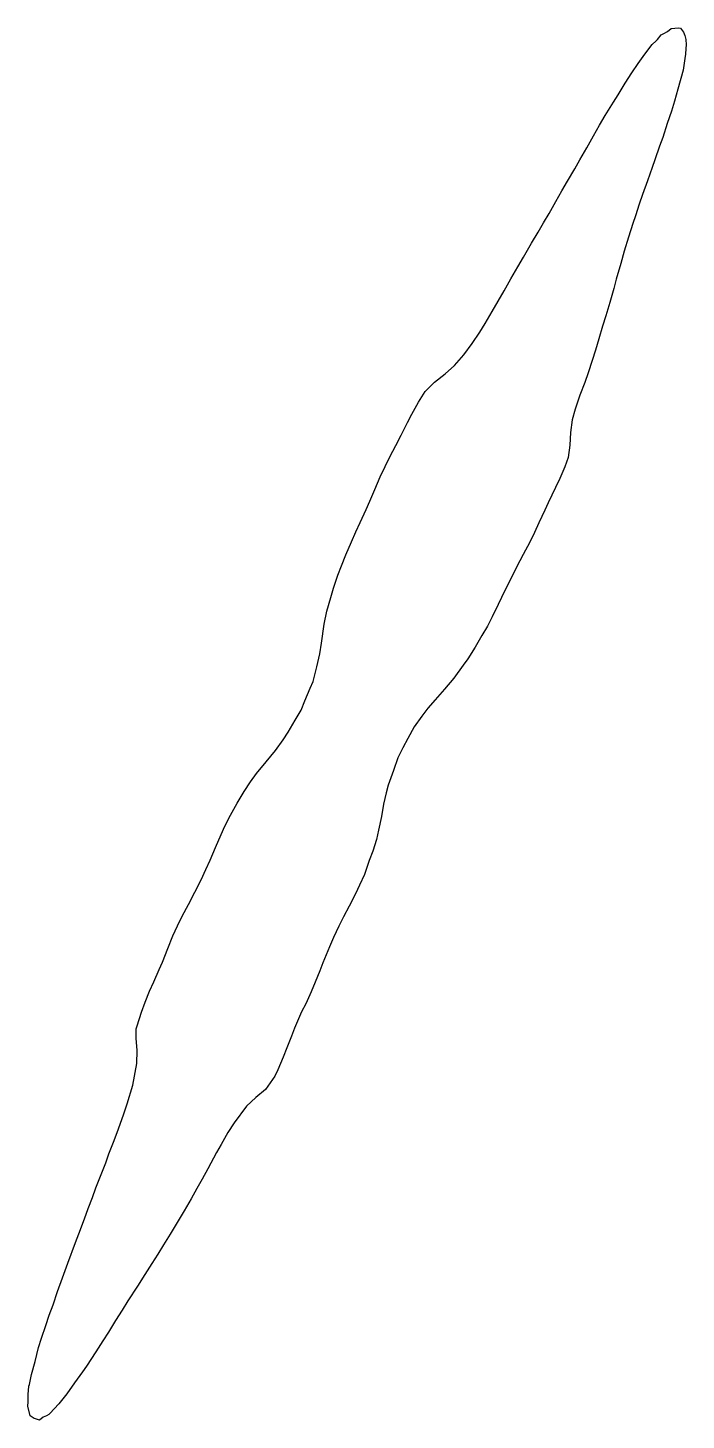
# Model space of a CAD drawing. Header units: millimetres. Extents: x 2241301 to 2248317, y 379512 to 394350.
import ezdxf

# ---------------------------------------------------------------- set-up
doc = ezdxf.new("R2010")
doc.units = ezdxf.units.MM
doc.layers.add('7_подзона_внешний_2023', color=5, linetype='Continuous')

msp = doc.modelspace()

# ---------------------------------------------------------------- linework, layer by layer
at = {"layer": '7_подзона_внешний_2023', "linetype": 'Continuous'}
msp.add_lwpolyline([(2248236.839805, 394350.075138), (2248256.836064, 394347.814654), (2248290.072419, 394303.29514), (2248303.329014, 394269.92801), (2248312.122749, 394225.478511), (2248317.311547, 394169.906635), (2248315.447209, 394128.997892), (2248311.058591, 394069.915266), (2248304.013705, 394022.045036), (2248284.421661, 393898.548644), (2248230.182635, 393695.315213), (2248192.871135, 393570.17847), (2248161.433123, 393463.705717), (2248115.723854, 393331.457455), (2248066.937603, 393183.105751), (2248033.948726, 393090.655995), (2247982.316473, 392942.074242), (2247953.575976, 392861.607046), (2247903.560582, 392720.516894), (2247850.633191, 392573.23542), (2247817.23185, 392471.013574), (2247776.348411, 392347.207116), (2247747.731654, 392266.629897), (2247703.259777, 392119.94855), (2247657.072049, 391971.366798), (2247620.008027, 391840.128752), (2247572.780891, 391671.562728), (2247545.393276, 391571.611368), (2247502.917725, 391424.199866), (2247460.367931, 391282.049488), (2247426.141662, 391171.875943), (2247385.192228, 391036.34698), (2247349.299604, 390914.901027), (2247316.376722, 390804.787495), (2247272.498793, 390672.219165), (2247235.863734, 390572.287809), (2247185.328635, 390435.318538), (2247134.381073, 390286.05664), (2247102.217124, 390172.592392), (2247083.639742, 390036.373282), (2247075.976159, 389901.564473), (2247060.046797, 389772.666927), (2247024.632631, 389672.765577), (2246970.550341, 389548.629049), (2246923.100474, 389449.987969), (2246845.738711, 389288.943553), (2246809.82134, 389208.976464), (2246746.582347, 389073.357481), (2246702.011479, 388973.466134), (2246649.958513, 388868.44369), (2246581.769952, 388736.48549), (2246544.367709, 388669.161103), (2246443.940956, 388474.039405), (2246350.270364, 388280.978147), (2246313.882783, 388203.791652), (2246248.449482, 388074.464014), (2246198.929045, 387974.562664), (2246140.210659, 387874.711326), (2246068.111938, 387749.104483), (2245989.933497, 387627.188429), (2245941.939177, 387557.413518), (2245841.627913, 387419.814112), (2245741.382644, 387301.828898), (2245641.129125, 387190.485104), (2245564.460303, 387099.485657), (2245500.65211, 387016.197858), (2245417.218877, 386899.562933), (2245350.152218, 386776.426618), (2245298.56946, 386676.535271), (2245244.157199, 386572.292994), (2245198.876893, 386436.173904), (2245141.412398, 386279.170352), (2245119.923019, 386195.96257), (2245092.428164, 386076.987145), (2245069.577654, 385945.859122), (2245038.081897, 385798.327594), (2245015.462367, 385699.566488), (2244978.307603, 385577.250349), (2244939.700965, 385474.998497), (2244887.920225, 385328.327153), (2244836.791178, 385212.052305), (2244794.52186, 385119.732576), (2244725.186648, 384988.924621), (2244665.948558, 384877.930902), (2244615.62794, 384778.039554), (2244558.443921, 384655.293323), (2244514.491749, 384557.402403), (2244444.240867, 384387.676132), (2244411.359231, 384301.927807), (2244361.789298, 384178.601452), (2244320.757372, 384078.680098), (2244262.591687, 383950.252653), (2244219.010733, 383864.09424), (2244143.348323, 383688.966815), (2244109.320037, 383603.088462), (2244061.069989, 383479.251998), (2244021.663171, 383379.350649), (2243965.52681, 383246.402237), (2243932.323452, 383177.20745), (2243832.012188, 383037.85767), (2243731.816415, 382949.848862), (2243631.620641, 382858.379315), (2243499.343412, 382680.4913), (2243433.827618, 382577.819358), (2243361.200943, 382450.312109), (2243313.000391, 382363.353526), (2243219.346298, 382191.916889), (2243158.252119, 382081.243238), (2243103.278906, 381981.361893), (2243040.171903, 381870.778261), (2242966.596561, 381744.241219), (2242892.056053, 381618.664383), (2242816.393642, 381494.22779), (2242746.571723, 381382.143837), (2242685.312559, 381282.272495), (2242620.803177, 381182.421156), (2242545.866704, 381064.395933), (2242468.331706, 380941.839743), (2242367.071775, 380782.975793), (2242304.896941, 380683.124454), (2242236.056686, 380573.811093), (2242159.148634, 380450.624768), (2242100.331257, 380357.754921), (2242025.873242, 380239.719697), (2241925.53723, 380087.93726), (2241882.310995, 380027.134266), (2241799.149988, 379910.219281), (2241715.023815, 379794.284505), (2241632.349515, 379684.581061), (2241534.966747, 379584.799738), (2241524.407666, 379573.047226), (2241499.379346, 379559.884413), (2241464.352897, 379544.951222), (2241424.277887, 379512.324249), (2241381.464116, 379527.987597), (2241369.766635, 379530.608157), (2241324.370838, 379556.683729), (2241300.596409, 379661.306087), (2241302.477245, 379707.525965), (2241304.877786, 379785.302586), (2241312.566116, 379872.781281), (2241316.863992, 379893.515712), (2241338.386368, 379998.2781), (2241377.083747, 380136.567653), (2241414.873706, 380285.049384), (2241445.338303, 380384.990742), (2241492.053984, 380519.329451), (2241526.733964, 380630.27316), (2241569.077526, 380742.617168), (2241617.13784, 380884.607512), (2241670.782918, 381027.678087), (2241727.950439, 381184.381575), (2241808.628412, 381403.998508), (2241843.21765, 381498.698746), (2241903.72613, 381658.732946), (2241944.122862, 381769.016514), (2241988.23177, 381883.811046), (2242026.186714, 381987.253152), (2242081.993104, 382131.644009), (2242130.300897, 382256.230633), (2242165.112865, 382348.82042), (2242219.896344, 382494.221493), (2242266.183062, 382618.288007), (2242324.241506, 382775.861681), (2242360.24137, 382882.994575), (2242419.891925, 383082.857287), (2242463.563622, 383313.696618), (2242464.916504, 383450.76591), (2242456.57648, 383582.794125), (2242456.337251, 383682.775492), (2242465.163982, 383714.412253), (2242510.287552, 383859.13318), (2242550.329565, 383966.286079), (2242598.761097, 384082.470908), (2242641.970833, 384182.372258), (2242700.730466, 384316.340887), (2242734.989732, 384392.417145), (2242792.206749, 384538.938457), (2242844.43295, 384673.10713), (2242896.073453, 384781.81036), (2242947.169503, 384881.701707), (2243011.530397, 385006.378351), (2243079.941689, 385138.0965), (2243147.231078, 385270.964894), (2243198.624102, 385381.158443), (2243244.993314, 385481.059793), (2243301.9876, 385616.618762), (2243337.847227, 385696.845907), (2243400.772747, 385843.317209), (2243459.218906, 385959.7921), (2243531.020653, 386088.109522), (2243606.212854, 386213.026217), (2243674.368418, 386315.268066), (2243739.397504, 386403.826992), (2243839.667522, 386528.233578), (2243939.937539, 386647.949162), (2244022.001391, 386761.173358), (2244074.252341, 386845.361349), (2244149.23831, 386970.478087), (2244213.269233, 387078.931264), (2244254.400151, 387178.842616), (2244308.465942, 387311.640995), (2244341.55381, 387383.516355), (2244380.787393, 387539.669726), (2244411.986176, 387678.489392), (2244428.946699, 387791.963642), (2244459.840258, 387995.3171), (2244487.582592, 388133.946725), (2244529.571435, 388278.227559), (2244558.839886, 388378.168917), (2244605.200848, 388516.898564), (2244644.261196, 388617.990168), (2244688.807317, 388733.594873), (2244750.099479, 388872.474552), (2244797.681335, 388977.647028), (2244844.479509, 389078.338546), (2244906.514106, 389216.468065), (2244945.772437, 389304.346845), (2244998.130627, 389429.283544), (2245056.956253, 389566.472862), (2245107.837822, 389676.966475), (2245157.523245, 389776.84782), (2245222.923549, 389900.884327), (2245278.267978, 390007.547122), (2245347.611439, 390143.106091), (2245392.702012, 390231.444969), (2245463.711827, 390360.562562), (2245535.183603, 390476.027238), (2245634.273973, 390575.798559), (2245748.749252, 390662.307046), (2245848.936777, 390750.335859), (2245949.198545, 390866.350651), (2246037.936066, 390986.446316), (2246117.632375, 391106.842045), (2246175.32785, 391200.021958), (2246250.206579, 391327.939295), (2246313.528064, 391437.392685), (2246376.816552, 391548.03633), (2246448.148089, 391674.023254), (2246523.356789, 391801.740548), (2246583.056839, 391905.312682), (2246669.451565, 392055.894862), (2246739.166243, 392173.379969), (2246796.72973, 392273.261314), (2246855.580104, 392373.132657), (2246926.870395, 392498.859525), (2246993.029633, 392612.813878), (2247053.249389, 392715.53583), (2247129.060286, 392848.024143), (2247182.919845, 392943.23449), (2247257.369611, 393072.232057), (2247328.230939, 393198.158968), (2247395.380091, 393312.753458), (2247454.783168, 393414.225143), (2247541.153145, 393557.645792), (2247591.077797, 393635.702473), (2247665.923529, 393760.959241), (2247737.040585, 393871.172794), (2247806.012828, 393971.034135), (2247876.923652, 394070.875471), (2247954.838116, 394172.307148), (2247996.529985, 394210.59533), (2248012.129376, 394226.138652), (2248052.707592, 394274.448976), (2248077.76066, 394291.482616), (2248116.746765, 394310.336645), (2248156.830024, 394343.593752)], close=True, dxfattribs=at)

doc.saveas('drawing.dxf')
